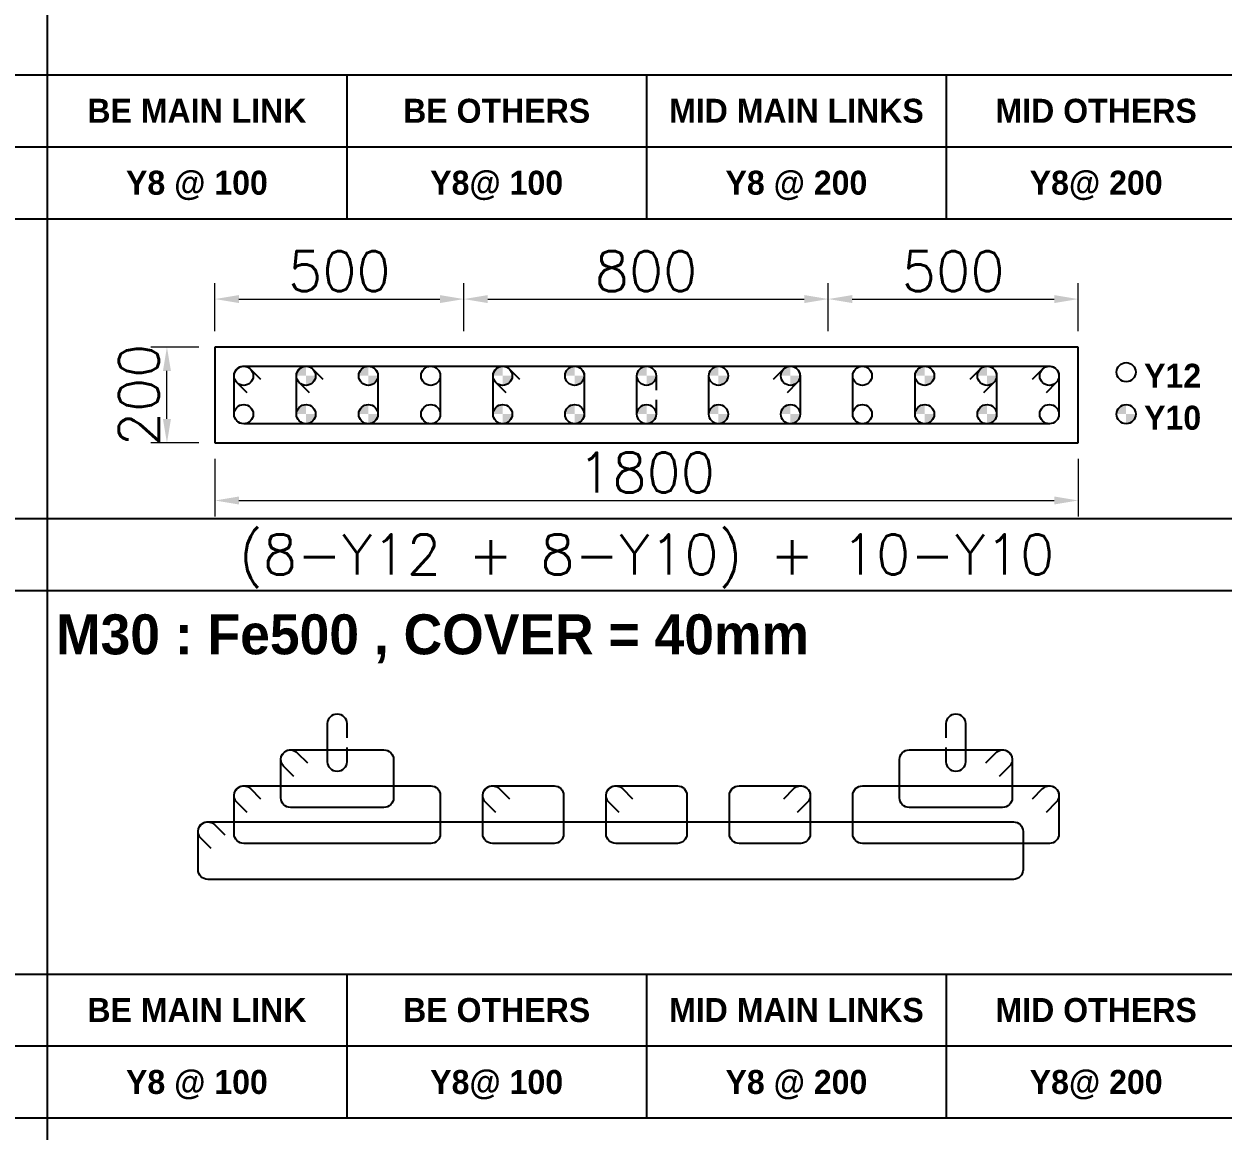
# Model space of a CAD drawing. Header units: millimetres. Extents: x -28707963 to -28231469, y 696001 to 896471.
# Drawn here: x -28290680 to -28283180, y 809414 to 816339 of the extents above; entities that cross this region are included whole.
import ezdxf
from ezdxf.enums import TextEntityAlignment as Align

# ---------------------------------------------------------------- set-up
doc = ezdxf.new("R2010")
doc.units = ezdxf.units.MM
doc.header["$MEASUREMENT"] = 0
doc.header["$PDMODE"] = 34
doc.header["$PDSIZE"] = -8
doc.layers.get('0').update_dxf_attribs({"lineweight": 5})
for name, color, linetype in [('09 COL TEXT-SCH', 2, 'Continuous'), ('14 REINF', 6, 'Continuous'), ('22 TABLE FRAME', 5, 'Continuous'), ('23 STIRRUPS', 5, 'Continuous'), ('TEXT', 4, 'Continuous')]:
    doc.layers.add(name, color=color, linetype=linetype)
doc.layers.add('19 COLUMN', color=1, linetype='Continuous', lineweight=25)
doc.styles.add('adani bold', font='')
doc.styles.add('ROMANS', font='simplex.shx')
doc.styles.get('adani bold').set_extended_font_data('Adani Bold', bold=True)
doc.dimstyles.new('D 50', dxfattribs={"dimscale": 100, "dimtxt": 3, "dimasz": 1.5, "dimexe": 1, "dimexo": 1, "dimgap": 0.5, "dimtad": 1, "dimdec": 0, "dimdsep": 46, "dimtxsty": 'ROMANS', "dimcen": 2.5, "dimclrd": 5, "dimclre": 5, "dimclrt": 4, "dimadec": 0, "dimazin": 0, "dimtfac": 1, "dimtdec": 0, "dimtmove": 0, "dimatfit": 3, "dimfxl": 1, "dimlwd": 0, "dimlwe": 0, "dimarcsym": 0})

# ---------------------------------------------------------------- blocks, each defined once
blk = doc.blocks.new('*D546')
at = {"color": 5, "lineweight": 0, "transparency": 16777216}
for p, q in [((-28289486.1, 813618.4), (-28289486.1, 813258.4)), ((-28284086.1, 813618.4), (-28284086.1, 813258.4)), ((-28289336.1, 813358.4), (-28284236.1, 813358.4))]:
    blk.add_line(p, q, dxfattribs=at)
at = {"color": 5, "transparency": 16777216}
for points in [[(-28289336.1, 813383.4), (-28289336.1, 813333.4), (-28289486.1, 813358.4)], [(-28284236.1, 813333.4), (-28284236.1, 813383.4), (-28284086.1, 813358.4)]]:
    blk.add_solid(points, dxfattribs=at)
at = {"layer": 'Defpoints', "color": 0, "transparency": 16777216}
for p in [(-28289486.1, 813718.4), (-28284086.1, 813718.4), (-28284086.1, 813358.4)]:
    blk.add_point(p, dxfattribs=at)
at = {"color": 4, "transparency": 16777216, "insert": (-28286786.1, 813533.4), "char_height": 250, "attachment_point": 5, "style": 'ROMANS'}
blk.add_mtext('1800', dxfattribs=at)
blk = doc.blocks.new('*D469')
at = {"color": 5, "lineweight": 0, "transparency": 16777216}
for p, q in [((-28289486.1, 814418.4), (-28289486.1, 814718.4)), ((-28287928.9, 814418.4), (-28287928.9, 814718.4)), ((-28289336.1, 814618.4), (-28288078.9, 814618.4))]:
    blk.add_line(p, q, dxfattribs=at)
at = {"color": 5, "transparency": 16777216}
for points in [[(-28289336.1, 814643.4), (-28289336.1, 814593.4), (-28289486.1, 814618.4)], [(-28288078.9, 814593.4), (-28288078.9, 814643.4), (-28287928.9, 814618.4)]]:
    blk.add_solid(points, dxfattribs=at)
at = {"layer": 'Defpoints', "color": 0, "transparency": 16777216}
for p in [(-28287928.9, 814618.4), (-28289486.1, 814318.4), (-28287928.9, 814318.4)]:
    blk.add_point(p, dxfattribs=at)
at = {"color": 4, "transparency": 16777216, "insert": (-28288707.5, 814793.4), "char_height": 250, "attachment_point": 5, "style": 'ROMANS'}
blk.add_mtext('500', dxfattribs=at)
blk = doc.blocks.new('*D470')
at = {"color": 5, "lineweight": 0, "transparency": 16777216}
for p, q in [((-28287928.9, 814418.4), (-28287928.9, 814718.4)), ((-28285649.7, 814418.4), (-28285649.7, 814718.4)), ((-28287778.9, 814618.4), (-28285799.7, 814618.4))]:
    blk.add_line(p, q, dxfattribs=at)
at = {"color": 5, "transparency": 16777216}
for points in [[(-28287778.9, 814643.4), (-28287778.9, 814593.4), (-28287928.9, 814618.4)], [(-28285799.7, 814593.4), (-28285799.7, 814643.4), (-28285649.7, 814618.4)]]:
    blk.add_solid(points, dxfattribs=at)
at = {"layer": 'Defpoints', "color": 0, "transparency": 16777216}
for p in [(-28285649.7, 814618.4), (-28287928.9, 814318.4), (-28285649.7, 814318.4)]:
    blk.add_point(p, dxfattribs=at)
at = {"color": 4, "transparency": 16777216, "insert": (-28286789.3, 814793.4), "char_height": 250, "attachment_point": 5, "style": 'ROMANS'}
blk.add_mtext('800', dxfattribs=at)
blk = doc.blocks.new('*D471')
at = {"color": 5, "lineweight": 0, "transparency": 16777216}
for p, q in [((-28285649.7, 814418.4), (-28285649.7, 814718.4)), ((-28284086.1, 814418.4), (-28284086.1, 814718.4)), ((-28285499.7, 814618.4), (-28284236.1, 814618.4))]:
    blk.add_line(p, q, dxfattribs=at)
at = {"color": 5, "transparency": 16777216}
for points in [[(-28285499.7, 814643.4), (-28285499.7, 814593.4), (-28285649.7, 814618.4)], [(-28284236.1, 814593.4), (-28284236.1, 814643.4), (-28284086.1, 814618.4)]]:
    blk.add_solid(points, dxfattribs=at)
at = {"layer": 'Defpoints', "color": 0, "transparency": 16777216}
for p in [(-28284086.1, 814618.4), (-28285649.7, 814318.4), (-28284086.1, 814318.4)]:
    blk.add_point(p, dxfattribs=at)
at = {"color": 4, "transparency": 16777216, "insert": (-28284867.9, 814793.4), "char_height": 250, "attachment_point": 5, "style": 'ROMANS'}
blk.add_mtext('500', dxfattribs=at)
blk = doc.blocks.new('*D472')
at = {"color": 5, "lineweight": 0, "transparency": 16777216}
for p, q in [((-28289586.1, 814318.4), (-28289886.1, 814318.4)), ((-28289786.1, 813868.4), (-28289786.1, 814168.4)), ((-28289586.1, 813718.4), (-28289886.1, 813718.4))]:
    blk.add_line(p, q, dxfattribs=at)
at = {"color": 5, "transparency": 16777216}
for points in [[(-28289761.1, 814168.4), (-28289811.1, 814168.4), (-28289786.1, 814318.4)], [(-28289811.1, 813868.4), (-28289761.1, 813868.4), (-28289786.1, 813718.4)]]:
    blk.add_solid(points, dxfattribs=at)
at = {"layer": 'Defpoints', "color": 0, "transparency": 16777216}
for p in [(-28289786.1, 814318.4), (-28289486.1, 814318.4), (-28289486.1, 813718.4)]:
    blk.add_point(p, dxfattribs=at)
at = {"color": 4, "transparency": 16777216, "insert": (-28289961.1, 814018.4), "char_height": 250, "attachment_point": 5, "rotation": 90, "style": 'ROMANS'}
blk.add_mtext('200', dxfattribs=at)

msp = doc.modelspace()

# ---------------------------------------------------------------- hatches: boundary and pattern name
at = {"layer": '14 REINF'}
h = msp.add_hatch(color=6, dxfattribs=at)
edge = h.paths.add_edge_path(flags=0)
edge.add_line((-28288976.1, 814138.4), (-28288916.1, 814138.4))
edge.add_line((-28288916.1, 814138.4), (-28288916.1, 814198.4))
edge.add_arc((-28288916.1, 814138.4), 60, 90, 180)
edge = h.paths.add_edge_path(flags=0)
edge.add_line((-28288856.1, 814138.4), (-28288916.1, 814138.4))
edge.add_line((-28288916.1, 814138.4), (-28288916.1, 814078.4))
edge.add_arc((-28288916.1, 814138.4), 60, 270, 360)
h = msp.add_hatch(color=6, dxfattribs=at)
edge = h.paths.add_edge_path(flags=0)
edge.add_line((-28288586.1, 814138.4), (-28288526.1, 814138.4))
edge.add_line((-28288526.1, 814138.4), (-28288526.1, 814198.4))
edge.add_arc((-28288526.1, 814138.4), 60, 90, 180)
edge = h.paths.add_edge_path(flags=0)
edge.add_line((-28288466.1, 814138.4), (-28288526.1, 814138.4))
edge.add_line((-28288526.1, 814138.4), (-28288526.1, 814078.4))
edge.add_arc((-28288526.1, 814138.4), 60, 270, 360)
h = msp.add_hatch(color=6, dxfattribs=at)
edge = h.paths.add_edge_path(flags=0)
edge.add_line((-28287746.1, 814138.4), (-28287686.1, 814138.4))
edge.add_line((-28287686.1, 814138.4), (-28287686.1, 814198.4))
edge.add_arc((-28287686.1, 814138.4), 60, 90, 180)
edge = h.paths.add_edge_path(flags=0)
edge.add_line((-28287626.1, 814138.4), (-28287686.1, 814138.4))
edge.add_line((-28287686.1, 814138.4), (-28287686.1, 814078.4))
edge.add_arc((-28287686.1, 814138.4), 60, 270, 360)
h = msp.add_hatch(color=6, dxfattribs=at)
edge = h.paths.add_edge_path(flags=0)
edge.add_line((-28287296.1, 814138.4), (-28287236.1, 814138.4))
edge.add_line((-28287236.1, 814138.4), (-28287236.1, 814198.4))
edge.add_arc((-28287236.1, 814138.4), 60, 90, 180)
edge = h.paths.add_edge_path(flags=0)
edge.add_line((-28287176.1, 814138.4), (-28287236.1, 814138.4))
edge.add_line((-28287236.1, 814138.4), (-28287236.1, 814078.4))
edge.add_arc((-28287236.1, 814138.4), 60, 270, 360)
h = msp.add_hatch(color=6, dxfattribs=at)
edge = h.paths.add_edge_path(flags=0)
edge.add_line((-28286846.1, 814138.4), (-28286786.1, 814138.4))
edge.add_line((-28286786.1, 814138.4), (-28286786.1, 814198.4))
edge.add_arc((-28286786.1, 814138.4), 60, 90, 180)
edge = h.paths.add_edge_path(flags=0)
edge.add_line((-28286726.1, 814138.4), (-28286786.1, 814138.4))
edge.add_line((-28286786.1, 814138.4), (-28286786.1, 814078.4))
edge.add_arc((-28286786.1, 814138.4), 60, 270, 360)
h = msp.add_hatch(color=6, dxfattribs=at)
edge = h.paths.add_edge_path(flags=0)
edge.add_line((-28286396.1, 814138.4), (-28286336.1, 814138.4))
edge.add_line((-28286336.1, 814138.4), (-28286336.1, 814198.4))
edge.add_arc((-28286336.1, 814138.4), 60, 90, 180)
edge = h.paths.add_edge_path(flags=0)
edge.add_line((-28286276.1, 814138.4), (-28286336.1, 814138.4))
edge.add_line((-28286336.1, 814138.4), (-28286336.1, 814078.4))
edge.add_arc((-28286336.1, 814138.4), 60, 270, 360)
h = msp.add_hatch(color=6, dxfattribs=at)
edge = h.paths.add_edge_path(flags=0)
edge.add_line((-28285946.1, 814138.4), (-28285886.1, 814138.4))
edge.add_line((-28285886.1, 814138.4), (-28285886.1, 814198.4))
edge.add_arc((-28285886.1, 814138.4), 60, 90, 180)
edge = h.paths.add_edge_path(flags=0)
edge.add_line((-28285826.1, 814138.4), (-28285886.1, 814138.4))
edge.add_line((-28285886.1, 814138.4), (-28285886.1, 814078.4))
edge.add_arc((-28285886.1, 814138.4), 60, 270, 360)
h = msp.add_hatch(color=6, dxfattribs=at)
edge = h.paths.add_edge_path(flags=0)
edge.add_line((-28285106.1, 814138.4), (-28285046.1, 814138.4))
edge.add_line((-28285046.1, 814138.4), (-28285046.1, 814198.4))
edge.add_arc((-28285046.1, 814138.4), 60, 90, 180)
edge = h.paths.add_edge_path(flags=0)
edge.add_line((-28284986.1, 814138.4), (-28285046.1, 814138.4))
edge.add_line((-28285046.1, 814138.4), (-28285046.1, 814078.4))
edge.add_arc((-28285046.1, 814138.4), 60, 270, 360)
h = msp.add_hatch(color=6, dxfattribs=at)
edge = h.paths.add_edge_path(flags=0)
edge.add_line((-28284716.1, 814138.4), (-28284656.1, 814138.4))
edge.add_line((-28284656.1, 814138.4), (-28284656.1, 814198.4))
edge.add_arc((-28284656.1, 814138.4), 60, 90, 180)
edge = h.paths.add_edge_path(flags=0)
edge.add_line((-28284596.1, 814138.4), (-28284656.1, 814138.4))
edge.add_line((-28284656.1, 814138.4), (-28284656.1, 814078.4))
edge.add_arc((-28284656.1, 814138.4), 60, 270, 360)
h = msp.add_hatch(color=6, dxfattribs=at)
edge = h.paths.add_edge_path(flags=0)
edge.add_line((-28288976.1, 813898.4), (-28288916.1, 813898.4))
edge.add_line((-28288916.1, 813898.4), (-28288916.1, 813958.4))
edge.add_arc((-28288916.1, 813898.4), 60, 90, 180)
edge = h.paths.add_edge_path(flags=0)
edge.add_line((-28288856.1, 813898.4), (-28288916.1, 813898.4))
edge.add_line((-28288916.1, 813898.4), (-28288916.1, 813838.4))
edge.add_arc((-28288916.1, 813898.4), 60, 270, 360)
h = msp.add_hatch(color=6, dxfattribs=at)
edge = h.paths.add_edge_path(flags=0)
edge.add_line((-28288586.1, 813898.4), (-28288526.1, 813898.4))
edge.add_line((-28288526.1, 813898.4), (-28288526.1, 813958.4))
edge.add_arc((-28288526.1, 813898.4), 60, 90, 180)
edge = h.paths.add_edge_path(flags=0)
edge.add_line((-28288466.1, 813898.4), (-28288526.1, 813898.4))
edge.add_line((-28288526.1, 813898.4), (-28288526.1, 813838.4))
edge.add_arc((-28288526.1, 813898.4), 60, 270, 360)
h = msp.add_hatch(color=6, dxfattribs=at)
edge = h.paths.add_edge_path(flags=0)
edge.add_line((-28287746.1, 813898.4), (-28287686.1, 813898.4))
edge.add_line((-28287686.1, 813898.4), (-28287686.1, 813958.4))
edge.add_arc((-28287686.1, 813898.4), 60, 90, 180)
edge = h.paths.add_edge_path(flags=0)
edge.add_line((-28287626.1, 813898.4), (-28287686.1, 813898.4))
edge.add_line((-28287686.1, 813898.4), (-28287686.1, 813838.4))
edge.add_arc((-28287686.1, 813898.4), 60, 270, 360)
h = msp.add_hatch(color=6, dxfattribs=at)
edge = h.paths.add_edge_path(flags=0)
edge.add_line((-28287296.1, 813898.4), (-28287236.1, 813898.4))
edge.add_line((-28287236.1, 813898.4), (-28287236.1, 813958.4))
edge.add_arc((-28287236.1, 813898.4), 60, 90, 180)
edge = h.paths.add_edge_path(flags=0)
edge.add_line((-28287176.1, 813898.4), (-28287236.1, 813898.4))
edge.add_line((-28287236.1, 813898.4), (-28287236.1, 813838.4))
edge.add_arc((-28287236.1, 813898.4), 60, 270, 360)
h = msp.add_hatch(color=6, dxfattribs=at)
edge = h.paths.add_edge_path(flags=0)
edge.add_line((-28286846.1, 813898.4), (-28286786.1, 813898.4))
edge.add_line((-28286786.1, 813898.4), (-28286786.1, 813958.4))
edge.add_arc((-28286786.1, 813898.4), 60, 90, 180)
edge = h.paths.add_edge_path(flags=0)
edge.add_line((-28286726.1, 813898.4), (-28286786.1, 813898.4))
edge.add_line((-28286786.1, 813898.4), (-28286786.1, 813838.4))
edge.add_arc((-28286786.1, 813898.4), 60, 270, 360)
h = msp.add_hatch(color=6, dxfattribs=at)
edge = h.paths.add_edge_path(flags=0)
edge.add_line((-28286396.1, 813898.4), (-28286336.1, 813898.4))
edge.add_line((-28286336.1, 813898.4), (-28286336.1, 813958.4))
edge.add_arc((-28286336.1, 813898.4), 60, 90, 180)
edge = h.paths.add_edge_path(flags=0)
edge.add_line((-28286276.1, 813898.4), (-28286336.1, 813898.4))
edge.add_line((-28286336.1, 813898.4), (-28286336.1, 813838.4))
edge.add_arc((-28286336.1, 813898.4), 60, 270, 360)
h = msp.add_hatch(color=6, dxfattribs=at)
edge = h.paths.add_edge_path(flags=0)
edge.add_line((-28285946.1, 813898.4), (-28285886.1, 813898.4))
edge.add_line((-28285886.1, 813898.4), (-28285886.1, 813958.4))
edge.add_arc((-28285886.1, 813898.4), 60, 90, 180)
edge = h.paths.add_edge_path(flags=0)
edge.add_line((-28285826.1, 813898.4), (-28285886.1, 813898.4))
edge.add_line((-28285886.1, 813898.4), (-28285886.1, 813838.4))
edge.add_arc((-28285886.1, 813898.4), 60, 270, 360)
h = msp.add_hatch(color=6, dxfattribs=at)
edge = h.paths.add_edge_path(flags=0)
edge.add_line((-28285106.1, 813898.4), (-28285046.1, 813898.4))
edge.add_line((-28285046.1, 813898.4), (-28285046.1, 813958.4))
edge.add_arc((-28285046.1, 813898.4), 60, 90, 180)
edge = h.paths.add_edge_path(flags=0)
edge.add_line((-28284986.1, 813898.4), (-28285046.1, 813898.4))
edge.add_line((-28285046.1, 813898.4), (-28285046.1, 813838.4))
edge.add_arc((-28285046.1, 813898.4), 60, 270, 360)
h = msp.add_hatch(color=6, dxfattribs=at)
edge = h.paths.add_edge_path(flags=0)
edge.add_line((-28284716.1, 813898.4), (-28284656.1, 813898.4))
edge.add_line((-28284656.1, 813898.4), (-28284656.1, 813958.4))
edge.add_arc((-28284656.1, 813898.4), 60, 90, 180)
edge = h.paths.add_edge_path(flags=0)
edge.add_line((-28284596.1, 813898.4), (-28284656.1, 813898.4))
edge.add_line((-28284656.1, 813898.4), (-28284656.1, 813838.4))
edge.add_arc((-28284656.1, 813898.4), 60, 270, 360)
h = msp.add_hatch(color=6, dxfattribs=at)
edge = h.paths.add_edge_path(flags=0)
edge.add_line((-28283846.1, 813898.4), (-28283786.1, 813898.4))
edge.add_line((-28283786.1, 813898.4), (-28283786.1, 813958.4))
edge.add_arc((-28283786.1, 813898.4), 60, 90, 180)
edge = h.paths.add_edge_path(flags=0)
edge.add_line((-28283726.1, 813898.4), (-28283786.1, 813898.4))
edge.add_line((-28283786.1, 813898.4), (-28283786.1, 813838.4))
edge.add_arc((-28283786.1, 813898.4), 60, 270, 360)

# ---------------------------------------------------------------- linework, layer by layer
at = {"layer": '14 REINF', "color": 6}
for centre in [(-28289306.1, 814138.4), (-28288916.1, 814138.4), (-28288526.1, 814138.4), (-28288136.1, 814138.4), (-28287686.1, 814138.4), (-28287236.1, 814138.4), (-28286786.1, 814138.4), (-28286336.1, 814138.4), (-28285886.1, 814138.4), (-28285436.1, 814138.4), (-28285046.1, 814138.4), (-28284656.1, 814138.4), (-28284266.1, 814138.4), (-28283786.1, 814160.9), (-28289306.1, 813898.4), (-28288916.1, 813898.4), (-28288526.1, 813898.4), (-28288136.1, 813898.4), (-28287686.1, 813898.4), (-28287236.1, 813898.4), (-28286786.1, 813898.4), (-28286336.1, 813898.4), (-28285886.1, 813898.4), (-28285436.1, 813898.4), (-28285046.1, 813898.4), (-28284656.1, 813898.4), (-28284266.1, 813898.4), (-28283786.1, 813898.4)]:
    msp.add_circle(centre, 60, dxfattribs=at)
at = {"layer": '19 COLUMN', "color": 4}
for points in [[(-28284086.1, 814318.4), (-28289486.1, 814318.4)], [(-28289486.1, 814318.4), (-28289486.1, 813718.4)], [(-28284086.1, 813718.4), (-28284086.1, 814318.4)], [(-28289486.1, 813718.4), (-28284086.1, 813718.4)]]:
    msp.add_lwpolyline(points, dxfattribs=at)
at = {"layer": '22 TABLE FRAME', "color": 5, "linetype": 'Continuous'}
for p, q in [((-28290536.1, 863421.2), (-28290536.1, 788796.2)), ((-28330286.1, 816021.2), (-28245536.1, 816021.2)), ((-28288661.1, 816021.2), (-28288661.1, 815121.2)), ((-28286786.1, 816021.2), (-28286786.1, 815121.2)), ((-28284911.1, 816021.2), (-28284911.1, 815121.2)), ((-28330286.1, 815571.2), (-28245536.1, 815571.2)), ((-28330286.1, 815121.2), (-28245536.1, 815121.2)), ((-28330286.1, 813246.2), (-28245536.1, 813246.2)), ((-28334786.1, 812796.2), (-28245536.1, 812796.2)), ((-28330286.1, 810396.2), (-28245536.1, 810396.2)), ((-28288661.1, 810396.2), (-28288661.1, 809496.2)), ((-28286786.1, 810396.2), (-28286786.1, 809496.2)), ((-28284911.1, 810396.2), (-28284911.1, 809496.2)), ((-28330286.1, 809946.2), (-28245536.1, 809946.2)), ((-28330286.1, 809496.2), (-28245536.1, 809496.2))]:
    msp.add_line(p, q, dxfattribs=at)
at = {"layer": '23 STIRRUPS', "color": 5}
for points in [[(-28289284.9, 814032.3), (-28289348.5, 814095.9, -0.668178), (-28289306.1, 814198.4), (-28284266.1, 814198.4, -0.414214), (-28284206.1, 814138.4), (-28284206.1, 813898.4, -0.414214), (-28284266.1, 813838.4), (-28289306.1, 813838.4, -0.414214), (-28289366.1, 813898.4), (-28289366.1, 814138.4, -0.668179), (-28289263.7, 814180.8), (-28289200, 814117.1)], [(-28289284.9, 814032.3), (-28289348.5, 814095.9, -0.668178), (-28289306.1, 814198.4), (-28288136.1, 814198.4, -0.414214), (-28288076.1, 814138.4), (-28288076.1, 813898.4, -0.414214), (-28288136.1, 813838.4), (-28289306.1, 813838.4, -0.414214), (-28289366.1, 813898.4), (-28289366.1, 814138.4, -0.668179), (-28289263.7, 814180.8), (-28289200, 814117.1)], [(-28288894.9, 814032.3), (-28288958.5, 814095.9, -0.668178), (-28288916.1, 814198.4), (-28288526.1, 814198.4, -0.414214), (-28288466.1, 814138.4), (-28288466.1, 813898.4, -0.414214), (-28288526.1, 813838.4), (-28288916.1, 813838.4, -0.414214), (-28288976.1, 813898.4), (-28288976.1, 814138.4, -0.668179), (-28288873.7, 814180.8), (-28288810, 814117.1)], [(-28287664.9, 814032.3), (-28287728.5, 814095.9, -0.668178), (-28287686.1, 814198.4), (-28287236.1, 814198.4, -0.414214), (-28287176.1, 814138.4), (-28287176.1, 813898.4, -0.414214), (-28287236.1, 813838.4), (-28287686.1, 813838.4, -0.414214), (-28287746.1, 813898.4), (-28287746.1, 814138.4, -0.668179), (-28287643.7, 814180.8), (-28287580, 814117.1)], [(-28286726.1, 813988.4), (-28286726.1, 813898.4, -1), (-28286846.1, 813898.4), (-28286846.1, 814138.4, -1), (-28286726.1, 814138.4), (-28286726.1, 814048.4)], [(-28285992.2, 814117.1), (-28285928.5, 814180.8, -0.668179), (-28285826.1, 814138.4), (-28285826.1, 813898.4, -0.414214), (-28285886.1, 813838.4), (-28286336.1, 813838.4, -0.414214), (-28286396.1, 813898.4), (-28286396.1, 814138.4, -0.414214), (-28286336.1, 814198.4), (-28285886.1, 814198.4, -0.668178), (-28285843.7, 814095.9), (-28285907.3, 814032.3)], [(-28284372.2, 814117.1), (-28284308.5, 814180.8, -0.668179), (-28284206.1, 814138.4), (-28284206.1, 813898.4, -0.414214), (-28284266.1, 813838.4), (-28285436.1, 813838.4, -0.414214), (-28285496.1, 813898.4), (-28285496.1, 814138.4, -0.414214), (-28285436.1, 814198.4), (-28284266.1, 814198.4, -0.668178), (-28284223.7, 814095.9), (-28284287.3, 814032.3)], [(-28284762.2, 814117.1), (-28284698.5, 814180.8, -0.668179), (-28284596.1, 814138.4), (-28284596.1, 813898.4, -0.414214), (-28284656.1, 813838.4), (-28285046.1, 813838.4, -0.414214), (-28285106.1, 813898.4), (-28285106.1, 814138.4, -0.414214), (-28285046.1, 814198.4), (-28284656.1, 814198.4, -0.668178), (-28284613.7, 814095.9), (-28284677.3, 814032.3)], [(-28288661.1, 811813.4), (-28288661.1, 811723.4, -1), (-28288781.1, 811723.4), (-28288781.1, 811963.4, -1), (-28288661.1, 811963.4), (-28288661.1, 811873.4)], [(-28284911.1, 811873.4), (-28284911.1, 811963.4, -1), (-28284791.1, 811963.4), (-28284791.1, 811723.4, -1), (-28284911.1, 811723.4), (-28284911.1, 811813.4)], [(-28288992.4, 811632.3), (-28289056, 811695.9, -0.668178), (-28289013.6, 811798.4), (-28288428.6, 811798.4, -0.414214), (-28288368.6, 811738.4), (-28288368.6, 811498.4, -0.414214), (-28288428.6, 811438.4), (-28289013.6, 811438.4, -0.414214), (-28289073.6, 811498.4), (-28289073.6, 811738.4, -0.668179), (-28288971.2, 811780.8), (-28288907.5, 811717.1)], [(-28284664.7, 811717.1), (-28284601, 811780.8, -0.668179), (-28284498.6, 811738.4), (-28284498.6, 811498.4, -0.414214), (-28284558.6, 811438.4), (-28285143.6, 811438.4, -0.414214), (-28285203.6, 811498.4), (-28285203.6, 811738.4, -0.414214), (-28285143.6, 811798.4), (-28284558.6, 811798.4, -0.668178), (-28284516.2, 811695.9), (-28284579.8, 811632.3)], [(-28289284.9, 811407.3), (-28289348.5, 811470.9, -0.668178), (-28289306.1, 811573.4), (-28288136.1, 811573.4, -0.414214), (-28288076.1, 811513.4), (-28288076.1, 811273.4, -0.414214), (-28288136.1, 811213.4), (-28289306.1, 811213.4, -0.414214), (-28289366.1, 811273.4), (-28289366.1, 811513.4, -0.668179), (-28289263.7, 811555.8), (-28289200, 811492.1)], [(-28287729.2, 811407.3), (-28287792.8, 811470.9, -0.668133), (-28287750.4, 811573.4), (-28287364.7, 811573.4, -0.414323), (-28287304.7, 811513.4), (-28287304.7, 811273.4, -0.414323), (-28287364.7, 811213.4), (-28287750.4, 811213.4, -0.414177), (-28287810.4, 811273.4), (-28287810.4, 811513.4, -0.668179), (-28287707.9, 811555.8), (-28287644.3, 811492.1)], [(-28286957.7, 811407.3), (-28287021.4, 811470.9, -0.667997), (-28286979, 811573.4), (-28286593.2, 811573.4, -0.414067), (-28286533.2, 811513.4), (-28286533.2, 811273.4, -0.414067), (-28286593.2, 811213.4), (-28286979, 811213.4, -0.414067), (-28287039, 811273.4), (-28287039, 811513.4, -0.668179), (-28286936.5, 811555.8), (-28286872.9, 811492.1)], [(-28285927.9, 811492.1), (-28285864.3, 811555.8, -0.668179), (-28285761.8, 811513.4), (-28285761.8, 811273.4, -0.414177), (-28285821.8, 811213.4), (-28286207.5, 811213.4, -0.414323), (-28286267.5, 811273.4), (-28286267.5, 811513.4, -0.414323), (-28286207.5, 811573.4), (-28285821.8, 811573.4, -0.668133), (-28285779.4, 811470.9), (-28285843, 811407.3)], [(-28284372.2, 811492.1), (-28284308.5, 811555.8, -0.668179), (-28284206.1, 811513.4), (-28284206.1, 811273.4, -0.414214), (-28284266.1, 811213.4), (-28285436.1, 811213.4, -0.414214), (-28285496.1, 811273.4), (-28285496.1, 811513.4, -0.414214), (-28285436.1, 811573.4), (-28284266.1, 811573.4, -0.668178), (-28284223.7, 811470.9), (-28284287.3, 811407.3)], [(-28289509.9, 811182.3), (-28289573.5, 811245.9, -0.668178), (-28289531.1, 811348.4), (-28284491.1, 811348.4, -0.414214), (-28284431.1, 811288.4), (-28284431.1, 811048.4, -0.414214), (-28284491.1, 810988.4), (-28289531.1, 810988.4, -0.414214), (-28289591.1, 811048.4), (-28289591.1, 811288.4, -0.668179), (-28289488.7, 811330.8), (-28289425, 811267.1)]]:
    msp.add_lwpolyline(points, format="xyb", dxfattribs=at)

# ---------------------------------------------------------------- texts
at = {"layer": '09 COL TEXT-SCH', "color": 3, "linetype": 'Continuous', "style": 'ROMANS'}
msp.add_text('(8-Y12 + 8-Y10) + 10-Y10', height=250, dxfattribs=at).set_placement((-28286786.1, 813021.2), align=Align.MIDDLE_CENTER)
at = {"layer": 'TEXT', "style": 'adani bold'}
for s, p in [('BE MAIN LINK', (-28289598.6, 815796.2)), ('BE OTHERS', (-28287723.6, 815796.2)), ('MID MAIN LINKS', (-28285848.6, 815796.2)), ('MID OTHERS', (-28283973.6, 815796.2)), ('Y8 @ 100', (-28289598.6, 815346.2)), ('Y8@ 100', (-28287723.6, 815346.2)), ('Y8 @ 200', (-28285848.6, 815346.2)), ('Y8@ 200', (-28283973.6, 815346.2)), ('BE MAIN LINK', (-28289598.6, 810171.2)), ('BE OTHERS', (-28287723.6, 810171.2)), ('MID MAIN LINKS', (-28285848.6, 810171.2)), ('MID OTHERS', (-28283973.6, 810171.2)), ('Y8 @ 100', (-28289598.6, 809721.2)), ('Y8@ 100', (-28287723.6, 809721.2)), ('Y8 @ 200', (-28285848.6, 809721.2)), ('Y8@ 200', (-28283973.6, 809721.2))]:
    msp.add_text(s, height=150, dxfattribs=at).set_placement(p, align=Align.MIDDLE_CENTER)
for s, p in [('Y12', (-28283673.6, 814138.7)), ('Y10', (-28283673.6, 813876.2))]:
    msp.add_text(s, height=150, dxfattribs=at).set_placement(p, align=Align.MIDDLE_LEFT)
at = {"layer": 'TEXT', "lineweight": 40, "style": 'adani bold'}
msp.add_text('M30 : Fe500 , COVER = 40mm', height=250, dxfattribs=at).set_placement((-28290479.8, 812396.2))

# ---------------------------------------------------------------- dimensions: what is measured, and where the dimension line sits
for p1, p2, distance, text, override, picture, middle in [((-28289486.1, 814318.4), (-28287928.9, 814318.4), 300, '500', {"dimtxt": 2.5, "dimtxsty": 'ROMANS'}, '*D469', (-28288707.5, 814793.4)), ((-28287928.9, 814318.4), (-28285649.7, 814318.4), 300, '800', {"dimtxt": 2.5, "dimtxsty": 'ROMANS'}, '*D470', (-28286789.3, 814793.4)), ((-28285649.7, 814318.4), (-28284086.1, 814318.4), 300, '500', {"dimtxt": 2.5, "dimtxsty": 'ROMANS'}, '*D471', (-28284867.9, 814793.4)), ((-28289486.1, 813718.4), (-28284086.1, 813718.4), -360, '1800', {"dimtxt": 2.5}, '*D546', (-28286786.1, 813533.4))]:
    dim = msp.add_aligned_dim(p1=p1, p2=p2, distance=distance, text=text, dimstyle='D 50', override=override)
    dim.commit()
    dim.dimension.update_dxf_attribs({"geometry": picture, "text_midpoint": middle})
dim = msp.add_linear_dim(base=(-28289786.1, 814318.4), p1=(-28289486.1, 813718.4), p2=(-28289486.1, 814318.4), angle=90, text='200', dimstyle='D 50', override={"dimtxt": 2.5})
dim.commit()
dim.dimension.update_dxf_attribs({"geometry": '*D472', "text_midpoint": (-28289786.1, 814018.4), "dimtype": 161})

doc.saveas('drawing.dxf')
